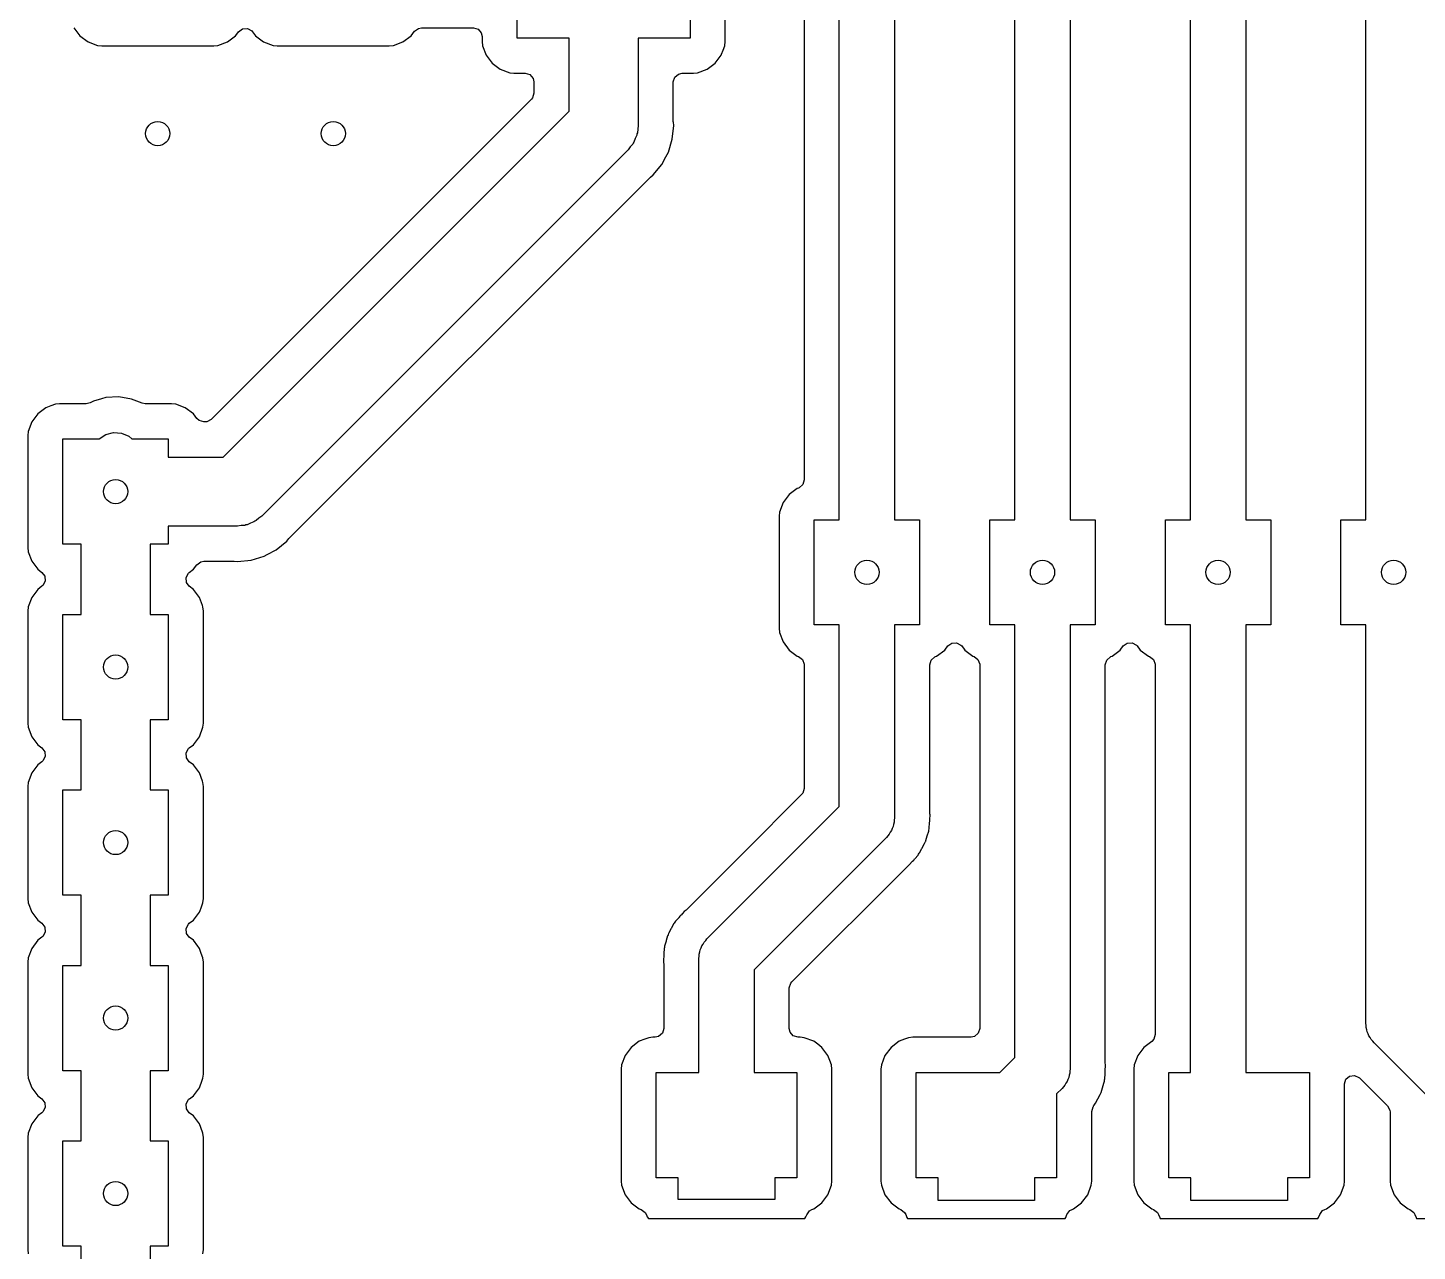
# Model space of a CAD drawing. Extents: x 0.01 to 3.59, y 0.01 to 5.59.
# Drawn here: x 0.946 to 1.737, y 3.005 to 3.702 of the extents above; entities that cross this region are included whole.
import ezdxf

# ---------------------------------------------------------------- set-up
doc = ezdxf.new("R2010")
doc.units = 0
doc.header["$MEASUREMENT"] = 0
doc.layers.add('BLACK', color=7, linetype='CONTINUOUS')

msp = doc.modelspace()

# ---------------------------------------------------------------- linework, layer by layer
at = {"layer": 'BLACK', "linetype": 'CONTINUOUS'}
for p, q in [((1.43975, 4.92384), (1.43975, 3.422)), ((1.40825, 3.422), (1.40825, 4.91462)), ((1.50825, 3.422), (1.50825, 4.87984)), ((1.53975, 4.87332), (1.53975, 3.422)), ((1.60825, 3.422), (1.60825, 4.57984)), ((1.63975, 4.57332), (1.63975, 3.422)), ((1.70825, 3.422), (1.70825, 4.074)), ((1.38823, 3.79371), (1.38823, 3.44466)), ((1.3232, 3.76896), (1.3232, 3.6964)), ((1.34322, 3.69449), (1.34322, 3.75861)), ((1.2248, 3.6964), (1.2248, 3.72231)), ((0.972249, 3.70231), (0.975698, 3.6977)), ((0.975698, 3.6977), (0.980307, 3.69425)), ((1.05969, 3.69425), (1.0643, 3.6977)), ((1.0643, 3.6977), (1.06557, 3.6994)), ((1.06557, 3.6994), (1.06603, 3.70001)), ((1.06603, 3.70001), (1.06827, 3.70168)), ((1.06827, 3.70168), (1.07105, 3.70188)), ((1.07105, 3.70188), (1.07351, 3.70054)), ((1.07351, 3.70054), (1.07397, 3.70001)), ((1.07397, 3.70001), (1.0757, 3.6977)), ((1.0757, 3.6977), (1.08031, 3.69425)), ((1.15969, 3.69425), (1.1643, 3.6977)), ((1.1643, 3.6977), (1.16625, 3.70031)), ((1.16625, 3.70031), (1.16849, 3.70198)), ((1.16849, 3.70198), (1.17023, 3.7023)), ((1.17023, 3.7023), (1.19982, 3.7023)), ((1.19982, 3.7023), (1.2025, 3.70151)), ((1.2025, 3.70151), (1.20433, 3.6994)), ((1.20433, 3.6994), (1.20478, 3.69733)), ((1.20478, 3.69733), (1.20478, 3.69448)), ((1.25431, 3.6964), (1.2248, 3.6964)), ((1.25431, 3.65703), (1.25431, 3.6964)), ((1.3232, 3.6964), (1.29369, 3.6964)), ((1.29369, 3.6964), (1.29369, 3.65703)), ((0.980307, 3.69425), (0.980307, 3.69425)), ((0.980307, 3.69425), (0.985701, 3.69224)), ((0.985701, 3.69224), (0.985701, 3.69224)), ((0.985701, 3.69224), (0.988085, 3.69198)), ((0.988085, 3.69198), (0.988085, 3.69198)), ((0.988085, 3.69198), (1.05192, 3.69198)), ((1.05192, 3.69198), (1.0543, 3.69224)), ((1.0543, 3.69224), (1.05969, 3.69425)), ((1.0543, 3.69224), (1.0543, 3.69224)), ((1.05969, 3.69425), (1.05969, 3.69425)), ((1.08031, 3.69425), (1.08031, 3.69425)), ((1.08031, 3.69425), (1.0857, 3.69224)), ((1.0857, 3.69224), (1.0857, 3.69224)), ((1.0857, 3.69224), (1.08808, 3.69198)), ((1.08808, 3.69198), (1.08809, 3.69198)), ((1.08809, 3.69198), (1.15192, 3.69198)), ((1.15192, 3.69198), (1.1543, 3.69224)), ((1.1543, 3.69224), (1.15969, 3.69425)), ((1.1543, 3.69224), (1.1543, 3.69224)), ((1.15969, 3.69425), (1.15969, 3.69425)), ((1.20478, 3.69448), (1.20504, 3.6921)), ((1.20504, 3.6921), (1.20504, 3.6921)), ((1.20504, 3.6921), (1.20705, 3.68671)), ((1.34114, 3.68721), (1.34202, 3.68957)), ((1.34202, 3.68957), (1.34296, 3.6921)), ((1.34296, 3.6921), (1.34322, 3.69448)), ((1.34296, 3.6921), (1.34296, 3.6921)), ((1.34322, 3.69448), (1.34322, 3.69449)), ((1.20705, 3.68671), (1.20705, 3.68671)), ((1.20705, 3.68671), (1.2105, 3.6821)), ((1.2105, 3.6821), (1.21511, 3.67865)), ((1.33289, 3.67865), (1.3375, 3.6821)), ((1.3375, 3.6821), (1.34095, 3.68671)), ((1.34095, 3.68671), (1.34114, 3.68721)), ((1.34095, 3.68671), (1.34095, 3.68671)), ((1.21511, 3.67865), (1.21511, 3.67865)), ((1.21511, 3.67865), (1.2205, 3.67664)), ((1.2205, 3.67664), (1.2205, 3.67664)), ((1.2205, 3.67664), (1.22288, 3.67638)), ((1.22288, 3.67638), (1.22289, 3.67638)), ((1.22289, 3.67638), (1.22933, 3.67638)), ((1.22933, 3.67638), (1.23202, 3.67559)), ((1.23202, 3.67559), (1.23385, 3.67348)), ((1.23385, 3.67348), (1.2343, 3.67142)), ((1.3137, 3.67142), (1.31449, 3.6741)), ((1.31449, 3.6741), (1.3166, 3.67593)), ((1.3166, 3.67593), (1.31867, 3.67638)), ((1.31867, 3.67638), (1.32512, 3.67638)), ((1.32512, 3.67638), (1.3275, 3.67664)), ((1.3275, 3.67664), (1.33289, 3.67865)), ((1.3275, 3.67664), (1.3275, 3.67664)), ((1.33289, 3.67865), (1.33289, 3.67865)), ((1.2343, 3.66513), (1.23351, 3.66245)), ((1.2343, 3.67142), (1.2343, 3.66513)), ((1.3137, 3.6487), (1.3137, 3.67142)), ((1.23284, 3.66162), (1.05038, 3.47916)), ((1.23351, 3.66245), (1.23284, 3.66162)), ((1.25431, 3.65478), (1.25431, 3.65703)), ((1.29369, 3.65703), (1.29369, 3.64663)), ((1.05722, 3.45769), (1.25431, 3.65478)), ((1.31372, 3.64846), (1.3137, 3.6487)), ((1.29289, 3.64108), (1.29201, 3.63917)), ((1.29299, 3.64178), (1.29289, 3.64108)), ((1.29324, 3.64245), (1.29299, 3.64178)), ((1.29339, 3.64455), (1.29324, 3.64245)), ((1.29369, 3.64663), (1.29339, 3.64455)), ((1.31313, 3.63885), (1.3139, 3.64663)), ((1.3139, 3.64663), (1.31372, 3.64846)), ((1.28918, 3.6344), (1.28792, 3.63271)), ((1.29056, 3.63599), (1.28918, 3.6344)), ((1.29085, 3.63663), (1.29056, 3.63599)), ((1.29128, 3.6372), (1.29085, 3.63663)), ((1.29201, 3.63917), (1.29128, 3.6372)), ((1.31086, 3.63136), (1.31313, 3.63885)), ((1.28792, 3.63271), (1.07929, 3.42408)), ((1.30717, 3.62446), (1.3095, 3.62882)), ((1.3095, 3.62882), (1.31086, 3.63136)), ((1.09491, 3.41139), (1.30061, 3.61709)), ((1.30061, 3.61709), (1.30079, 3.61725)), ((1.30079, 3.61725), (1.30221, 3.61842)), ((1.30221, 3.61842), (1.30717, 3.62446)), ((1.30221, 3.61842), (1.30221, 3.61842)), ((0.987997, 3.49086), (0.983416, 3.48958)), ((0.9905, 3.49155), (0.987997, 3.49086)), ((0.997841, 3.49195), (0.9905, 3.49155)), ((1.0051, 3.49076), (0.997841, 3.49195)), ((1.01109, 3.48837), (1.0051, 3.49076)), ((0.956307, 3.48575), (0.951698, 3.4823)), ((0.959063, 3.48678), (0.956307, 3.48575)), ((0.956307, 3.48575), (0.956307, 3.48575)), ((0.956307, 3.48575), (0.956307, 3.48575)), ((0.961701, 3.48776), (0.959063, 3.48678)), ((0.964085, 3.48802), (0.961701, 3.48776)), ((0.961701, 3.48776), (0.961701, 3.48776)), ((0.979232, 3.48802), (0.964085, 3.48802)), ((0.964085, 3.48802), (0.964085, 3.48802)), ((0.964085, 3.48802), (0.964085, 3.48802)), ((0.981556, 3.4886), (0.979232, 3.48802)), ((0.983416, 3.48958), (0.981556, 3.4886)), ((0.983416, 3.48958), (0.983416, 3.48958)), ((0.983416, 3.48958), (0.983416, 3.48958)), ((1.01292, 3.48802), (1.01109, 3.48837)), ((1.02791, 3.48802), (1.01292, 3.48802)), ((1.02792, 3.48802), (1.02791, 3.48802)), ((1.02791, 3.48802), (1.02791, 3.48802)), ((1.0303, 3.48776), (1.02792, 3.48802)), ((1.02792, 3.48802), (1.02792, 3.48802)), ((1.03569, 3.48575), (1.0303, 3.48776)), ((1.0303, 3.48776), (1.0303, 3.48776)), ((1.0303, 3.48776), (1.0303, 3.48776)), ((1.0403, 3.4823), (1.03569, 3.48575)), ((1.03569, 3.48575), (1.03569, 3.48575)), ((1.03569, 3.48575), (1.03569, 3.48575)), ((0.948248, 3.47769), (0.946237, 3.4723)), ((0.948249, 3.47769), (0.948248, 3.47769)), ((0.951698, 3.4823), (0.948249, 3.47769)), ((1.04225, 3.47969), (1.0403, 3.4823)), ((1.04354, 3.47849), (1.04225, 3.47969)), ((1.04623, 3.4777), (1.04354, 3.47849)), ((1.04687, 3.4777), (1.04623, 3.4777)), ((1.04792, 3.47782), (1.04687, 3.4777)), ((1.05038, 3.47916), (1.04792, 3.47782)), ((0.946237, 3.4723), (0.94598, 3.46992)), ((0.94598, 3.46992), (0.94598, 3.40608)), ((0.946237, 3.4723), (0.946237, 3.4723)), ((0.966, 3.408), (0.966, 3.468)), ((0.966, 3.468), (0.98656, 3.468)), ((0.98656, 3.468), (0.986667, 3.46814)), ((0.986667, 3.46814), (0.990465, 3.47062)), ((0.990465, 3.47062), (0.994862, 3.47173)), ((0.994862, 3.47173), (0.999383, 3.47136)), ((0.999383, 3.47136), (1.00354, 3.46954)), ((1.00354, 3.46954), (1.0052, 3.468)), ((1.0052, 3.468), (1.026, 3.468)), ((1.026, 3.468), (1.026, 3.45769)), ((1.026, 3.45769), (1.05722, 3.45769)), ((1.38823, 3.44466), (1.38744, 3.44198)), ((1.3797, 3.4363), (1.37625, 3.43169)), ((1.38431, 3.43975), (1.3797, 3.4363)), ((1.38501, 3.44001), (1.38431, 3.43975)), ((1.38431, 3.43975), (1.38431, 3.43975)), ((1.38431, 3.43975), (1.38431, 3.43975)), ((1.38533, 3.44015), (1.38501, 3.44001)), ((1.38744, 3.44198), (1.38533, 3.44015)), ((1.37625, 3.43169), (1.37424, 3.4263)), ((1.37625, 3.43169), (1.37625, 3.43169)), ((1.07092, 3.41911), (1.07022, 3.41901)), ((1.07283, 3.41999), (1.07092, 3.41911)), ((1.0748, 3.42072), (1.07283, 3.41999)), ((1.07537, 3.42115), (1.0748, 3.42072)), ((1.07601, 3.42144), (1.07537, 3.42115)), ((1.0776, 3.42282), (1.07601, 3.42144)), ((1.07929, 3.42408), (1.0776, 3.42282)), ((1.37424, 3.4263), (1.37398, 3.42392)), ((1.37398, 3.42392), (1.37398, 3.36008)), ((1.37424, 3.4263), (1.37424, 3.4263)), ((1.394, 3.362), (1.394, 3.422)), ((1.394, 3.422), (1.40825, 3.422)), ((1.43975, 3.422), (1.454, 3.422)), ((1.454, 3.422), (1.454, 3.362)), ((1.494, 3.362), (1.494, 3.422)), ((1.494, 3.422), (1.50825, 3.422)), ((1.53975, 3.422), (1.554, 3.422)), ((1.554, 3.422), (1.554, 3.362)), ((1.594, 3.362), (1.594, 3.422)), ((1.594, 3.422), (1.60825, 3.422)), ((1.63975, 3.422), (1.654, 3.422)), ((1.654, 3.422), (1.654, 3.362)), ((1.694, 3.362), (1.694, 3.422)), ((1.694, 3.422), (1.70825, 3.422)), ((1.06537, 3.41831), (1.026, 3.41831)), ((1.026, 3.41831), (1.026, 3.408)), ((1.06745, 3.41861), (1.06537, 3.41831)), ((1.06955, 3.41876), (1.06745, 3.41861)), ((1.07022, 3.41901), (1.06955, 3.41876)), ((1.09358, 3.40979), (1.09475, 3.41121)), ((1.09475, 3.41121), (1.09491, 3.41139)), ((0.94598, 3.40608), (0.946237, 3.4037)), ((0.946237, 3.4037), (0.946237, 3.4037)), ((0.946237, 3.4037), (0.948248, 3.39831)), ((0.976315, 3.408), (0.966, 3.408)), ((0.976315, 3.368), (0.976315, 3.408)), ((1.026, 3.408), (1.01569, 3.408)), ((1.01569, 3.408), (1.01569, 3.368)), ((1.0824, 3.40208), (1.08754, 3.40483)), ((1.08754, 3.40483), (1.09358, 3.40979)), ((0.948248, 3.39831), (0.948249, 3.39831)), ((0.948249, 3.39831), (0.951698, 3.3937)), ((1.0403, 3.3937), (1.04225, 3.39631)), ((1.04225, 3.39631), (1.04449, 3.39798)), ((1.04449, 3.39798), (1.04623, 3.3983)), ((1.04623, 3.3983), (1.0633, 3.3983)), ((1.0633, 3.3983), (1.06354, 3.39828)), ((1.06354, 3.39828), (1.06537, 3.3981)), ((1.06537, 3.3981), (1.07315, 3.39887)), ((1.06537, 3.3981), (1.06537, 3.3981)), ((1.06537, 3.3981), (1.06537, 3.3981)), ((1.07315, 3.39887), (1.08064, 3.40114)), ((1.07315, 3.39887), (1.07315, 3.39887)), ((1.08064, 3.40114), (1.0824, 3.40208)), ((1.08064, 3.40114), (1.08064, 3.40114)), ((0.951698, 3.3937), (0.954006, 3.39197)), ((0.954006, 3.39197), (0.955681, 3.38973)), ((0.955681, 3.38973), (0.95588, 3.38695)), ((1.03612, 3.38905), (1.03746, 3.39151)), ((1.03632, 3.38627), (1.03612, 3.38905)), ((1.03746, 3.39151), (1.03799, 3.39197)), ((1.03799, 3.39197), (1.0403, 3.3937)), ((1.0403, 3.3937), (1.0403, 3.3937)), ((0.951698, 3.3823), (0.948249, 3.37769)), ((0.954006, 3.38403), (0.951698, 3.3823)), ((0.951698, 3.3823), (0.951698, 3.3823)), ((0.95454, 3.38449), (0.954006, 3.38403)), ((0.95588, 3.38695), (0.95454, 3.38449)), ((1.03799, 3.38403), (1.03632, 3.38627)), ((1.0403, 3.3823), (1.03799, 3.38403)), ((1.04375, 3.37769), (1.0403, 3.3823)), ((0.946237, 3.3723), (0.94598, 3.36992)), ((0.948248, 3.37769), (0.946237, 3.3723)), ((0.946237, 3.3723), (0.946237, 3.3723)), ((0.948249, 3.37769), (0.948248, 3.37769)), ((1.04549, 3.37304), (1.04375, 3.37769)), ((1.04576, 3.3723), (1.04549, 3.37304)), ((1.04602, 3.36992), (1.04576, 3.3723)), ((1.04576, 3.3723), (1.04576, 3.3723)), ((0.94598, 3.36992), (0.94598, 3.30608)), ((0.966, 3.308), (0.966, 3.368)), ((0.966, 3.368), (0.976315, 3.368)), ((1.01569, 3.368), (1.026, 3.368)), ((1.026, 3.368), (1.026, 3.308)), ((1.04602, 3.36991), (1.04602, 3.36992)), ((1.04602, 3.30609), (1.04602, 3.36991)), ((1.37398, 3.36008), (1.37424, 3.3577)), ((1.37424, 3.3577), (1.37424, 3.3577)), ((1.37424, 3.3577), (1.37625, 3.35231)), ((1.40825, 3.362), (1.394, 3.362)), ((1.40825, 3.25852), (1.40825, 3.362)), ((1.454, 3.362), (1.43975, 3.362)), ((1.43975, 3.362), (1.43975, 3.252)), ((1.50825, 3.362), (1.494, 3.362)), ((1.50825, 3.11552), (1.50825, 3.362)), ((1.554, 3.362), (1.53975, 3.362)), ((1.53975, 3.362), (1.53975, 3.109)), ((1.60825, 3.362), (1.594, 3.362)), ((1.60825, 3.107), (1.60825, 3.362)), ((1.654, 3.362), (1.63975, 3.362)), ((1.63975, 3.362), (1.63975, 3.107)), ((1.70825, 3.362), (1.694, 3.362)), ((1.70825, 3.135), (1.70825, 3.362)), ((1.37625, 3.35231), (1.37625, 3.35231)), ((1.37625, 3.35231), (1.3797, 3.3477)), ((1.4683, 3.3477), (1.47003, 3.35001)), ((1.47003, 3.35001), (1.47227, 3.35168)), ((1.47227, 3.35168), (1.47505, 3.35188)), ((1.47505, 3.35188), (1.47751, 3.35054)), ((1.47751, 3.35054), (1.47797, 3.35001)), ((1.47797, 3.35001), (1.4797, 3.3477)), ((1.5683, 3.3477), (1.57003, 3.35001)), ((1.57003, 3.35001), (1.57227, 3.35168)), ((1.57227, 3.35168), (1.57505, 3.35188)), ((1.57505, 3.35188), (1.57751, 3.35054)), ((1.57751, 3.35054), (1.57797, 3.35001)), ((1.57797, 3.35001), (1.5797, 3.3477)), ((1.3797, 3.3477), (1.38431, 3.34425)), ((1.38431, 3.34425), (1.38501, 3.34399)), ((1.38501, 3.34399), (1.38724, 3.34231)), ((1.38724, 3.34231), (1.38822, 3.33969)), ((1.45977, 3.33934), (1.46056, 3.34202)), ((1.46056, 3.34202), (1.46267, 3.34385)), ((1.46267, 3.34385), (1.46299, 3.34399)), ((1.46299, 3.34399), (1.46369, 3.34425)), ((1.46369, 3.34425), (1.4683, 3.3477)), ((1.4797, 3.3477), (1.48431, 3.34425)), ((1.48431, 3.34425), (1.48501, 3.34399)), ((1.48501, 3.34399), (1.48724, 3.34231)), ((1.48724, 3.34231), (1.48822, 3.33969)), ((1.55977, 3.33934), (1.56056, 3.34202)), ((1.56056, 3.34202), (1.56267, 3.34385)), ((1.56267, 3.34385), (1.56299, 3.34399)), ((1.56299, 3.34399), (1.56369, 3.34425)), ((1.56369, 3.34425), (1.5683, 3.3477)), ((1.5797, 3.3477), (1.58431, 3.34425)), ((1.58431, 3.34425), (1.58501, 3.34399)), ((1.58501, 3.34399), (1.58724, 3.34231)), ((1.58724, 3.34231), (1.58822, 3.33969)), ((1.38822, 3.33969), (1.38823, 3.33934)), ((1.38823, 3.33934), (1.38823, 3.26887)), ((1.45977, 3.25521), (1.45977, 3.33934)), ((1.48822, 3.33969), (1.48823, 3.33934)), ((1.48823, 3.33934), (1.48823, 3.13198)), ((1.55977, 3.11221), (1.55977, 3.33934)), ((1.58822, 3.33969), (1.58823, 3.33934)), ((1.58823, 3.33934), (1.58823, 3.12868)), ((0.94598, 3.30608), (0.946237, 3.3037)), ((0.946237, 3.3037), (0.946237, 3.3037)), ((0.946237, 3.3037), (0.948248, 3.29831)), ((0.976315, 3.308), (0.966, 3.308)), ((0.976315, 3.268), (0.976315, 3.308)), ((1.026, 3.308), (1.01569, 3.308)), ((1.01569, 3.308), (1.01569, 3.268)), ((1.04375, 3.29831), (1.04576, 3.3037)), ((1.04576, 3.3037), (1.04602, 3.30608)), ((1.04576, 3.3037), (1.04576, 3.3037)), ((1.04602, 3.30608), (1.04602, 3.30609)), ((0.948248, 3.29831), (0.948249, 3.29831)), ((0.948249, 3.29831), (0.951698, 3.2937)), ((0.951698, 3.2937), (0.954006, 3.29197)), ((1.03799, 3.29197), (1.0403, 3.2937)), ((1.0403, 3.2937), (1.04375, 3.29831)), ((1.0403, 3.2937), (1.0403, 3.2937)), ((1.0403, 3.2937), (1.0403, 3.2937)), ((1.04375, 3.29831), (1.04375, 3.29831)), ((0.954006, 3.29197), (0.955681, 3.28973)), ((0.95588, 3.28695), (0.95454, 3.28449)), ((0.955681, 3.28973), (0.95588, 3.28695)), ((1.03612, 3.28905), (1.03746, 3.29151)), ((1.03632, 3.28627), (1.03612, 3.28905)), ((1.03799, 3.28403), (1.03632, 3.28627)), ((1.03746, 3.29151), (1.03799, 3.29197)), ((0.948248, 3.27769), (0.946237, 3.2723)), ((0.948249, 3.27769), (0.948248, 3.27769)), ((0.951698, 3.2823), (0.948249, 3.27769)), ((0.954006, 3.28403), (0.951698, 3.2823)), ((0.951698, 3.2823), (0.951698, 3.2823)), ((0.95454, 3.28449), (0.954006, 3.28403)), ((1.0403, 3.2823), (1.03799, 3.28403)), ((1.04375, 3.27769), (1.0403, 3.2823)), ((1.04549, 3.27304), (1.04375, 3.27769)), ((0.946237, 3.2723), (0.94598, 3.26992)), ((0.94598, 3.26992), (0.94598, 3.20608)), ((0.946237, 3.2723), (0.946237, 3.2723)), ((1.04576, 3.2723), (1.04549, 3.27304)), ((1.04602, 3.26992), (1.04576, 3.2723)), ((1.04576, 3.2723), (1.04576, 3.2723)), ((1.04602, 3.26991), (1.04602, 3.26992)), ((1.04602, 3.20609), (1.04602, 3.26991)), ((1.38823, 3.26887), (1.38744, 3.26619)), ((0.966, 3.208), (0.966, 3.268)), ((0.966, 3.268), (0.976315, 3.268)), ((1.01569, 3.268), (1.026, 3.268)), ((1.026, 3.268), (1.026, 3.208)), ((1.38678, 3.26536), (1.35384, 3.23242)), ((1.38744, 3.26619), (1.38678, 3.26536)), ((1.33286, 3.18314), (1.40825, 3.25852)), ((1.45983, 3.25443), (1.45977, 3.25521)), ((1.45977, 3.25113), (1.45992, 3.25388)), ((1.45992, 3.25388), (1.45983, 3.25443)), ((1.43841, 3.24603), (1.43803, 3.24485)), ((1.43898, 3.24713), (1.43841, 3.24603)), ((1.43917, 3.24836), (1.43898, 3.24713)), ((1.43955, 3.24954), (1.43917, 3.24836)), ((1.43975, 3.252), (1.43955, 3.25078)), ((1.43955, 3.25078), (1.43955, 3.24954)), ((1.45918, 3.24452), (1.45924, 3.24507)), ((1.45924, 3.24507), (1.45938, 3.24584)), ((1.45938, 3.24584), (1.45952, 3.24637)), ((1.45952, 3.24637), (1.45967, 3.24913)), ((1.45967, 3.24913), (1.45968, 3.24926)), ((1.45968, 3.24926), (1.45977, 3.25013)), ((1.45977, 3.251), (1.45977, 3.25113)), ((1.45977, 3.25013), (1.45977, 3.251)), ((1.43514, 3.24086), (1.35975, 3.16548)), ((1.43586, 3.24187), (1.43514, 3.24086)), ((1.43674, 3.24274), (1.43586, 3.24187)), ((1.4373, 3.24385), (1.43674, 3.24274)), ((1.43803, 3.24485), (1.4373, 3.24385)), ((1.45548, 3.23498), (1.45686, 3.23737)), ((1.45686, 3.23737), (1.45703, 3.2379)), ((1.45703, 3.2379), (1.45732, 3.23862)), ((1.45732, 3.23862), (1.45746, 3.23888)), ((1.45746, 3.23888), (1.45758, 3.23911)), ((1.45758, 3.23911), (1.45829, 3.24178)), ((1.45829, 3.24178), (1.45833, 3.2419)), ((1.45833, 3.2419), (1.45918, 3.24452)), ((1.35384, 3.23242), (1.32097, 3.19956)), ((1.45125, 3.22881), (1.4531, 3.23086)), ((1.4531, 3.23086), (1.45337, 3.23134)), ((1.45337, 3.23134), (1.45381, 3.23198)), ((1.45381, 3.23198), (1.45416, 3.23241)), ((1.45416, 3.23241), (1.45516, 3.23436)), ((1.45516, 3.23436), (1.45541, 3.23487)), ((1.45541, 3.23487), (1.45548, 3.23498)), ((1.38122, 3.15864), (1.44702, 3.22444)), ((1.44702, 3.22444), (1.44762, 3.22495)), ((1.44762, 3.22495), (1.44807, 3.22527)), ((1.44807, 3.22527), (1.44991, 3.22732)), ((1.44991, 3.22732), (1.45, 3.22742)), ((1.45, 3.22742), (1.45062, 3.22803)), ((1.45062, 3.22803), (1.45117, 3.22871)), ((1.45062, 3.22803), (1.45062, 3.22803)), ((1.45117, 3.22871), (1.45125, 3.22881)), ((0.94598, 3.20608), (0.946237, 3.2037)), ((0.976315, 3.208), (0.966, 3.208)), ((0.976315, 3.168), (0.976315, 3.208)), ((1.026, 3.208), (1.01569, 3.208)), ((1.01569, 3.208), (1.01569, 3.168)), ((1.04576, 3.2037), (1.04602, 3.20608)), ((1.04602, 3.20608), (1.04602, 3.20609)), ((0.946237, 3.2037), (0.946237, 3.2037)), ((0.946237, 3.2037), (0.948248, 3.19831)), ((0.948248, 3.19831), (0.948249, 3.19831)), ((0.948249, 3.19831), (0.951698, 3.1937)), ((1.04032, 3.19372), (1.04375, 3.19831)), ((1.04375, 3.19831), (1.04391, 3.19873)), ((1.04375, 3.19831), (1.04375, 3.19831)), ((1.04391, 3.19873), (1.04491, 3.20141)), ((1.04491, 3.20141), (1.04576, 3.2037)), ((1.04576, 3.2037), (1.04576, 3.2037)), ((1.31892, 3.1976), (1.31809, 3.19668)), ((1.31993, 3.19873), (1.31892, 3.1976)), ((1.32038, 3.19905), (1.31993, 3.19873)), ((1.32097, 3.19956), (1.32038, 3.19905)), ((0.951698, 3.1937), (0.954006, 3.19197)), ((0.954006, 3.19197), (0.955681, 3.18973)), ((0.955681, 3.18973), (0.95588, 3.18695)), ((1.03612, 3.18905), (1.03746, 3.19151)), ((1.03746, 3.19151), (1.03799, 3.19197)), ((1.03799, 3.19197), (1.0403, 3.1937)), ((1.0403, 3.1937), (1.04032, 3.19372)), ((1.0403, 3.1937), (1.0403, 3.1937)), ((1.31384, 3.19159), (1.31259, 3.18913)), ((1.31419, 3.19202), (1.31384, 3.19159)), ((1.31463, 3.19266), (1.31419, 3.19202)), ((1.3149, 3.19314), (1.31463, 3.19266)), ((1.31675, 3.19519), (1.3149, 3.19314)), ((1.31683, 3.19529), (1.31675, 3.19519)), ((1.31697, 3.19545), (1.31683, 3.19529)), ((1.31738, 3.19597), (1.31697, 3.19545)), ((1.318, 3.19658), (1.31738, 3.19597)), ((1.31809, 3.19668), (1.318, 3.19658)), ((0.951698, 3.1823), (0.948249, 3.17769)), ((0.954006, 3.18403), (0.951698, 3.1823)), ((0.951698, 3.1823), (0.951698, 3.1823)), ((0.95454, 3.18449), (0.954006, 3.18403)), ((0.95588, 3.18695), (0.95454, 3.18449)), ((1.03632, 3.18627), (1.03612, 3.18905)), ((1.03799, 3.18403), (1.03632, 3.18627)), ((1.0403, 3.1823), (1.03799, 3.18403)), ((1.04283, 3.17893), (1.0403, 3.1823)), ((1.3096, 3.18187), (1.30882, 3.17948)), ((1.30967, 3.1821), (1.3096, 3.18187)), ((1.30971, 3.18222), (1.30967, 3.1821)), ((1.31042, 3.18489), (1.30971, 3.18222)), ((1.31068, 3.18538), (1.31042, 3.18489)), ((1.31097, 3.1861), (1.31068, 3.18538)), ((1.31114, 3.18663), (1.31097, 3.1861)), ((1.31252, 3.18902), (1.31114, 3.18663)), ((1.31259, 3.18913), (1.31252, 3.18902)), ((1.33126, 3.18126), (1.33214, 3.18213)), ((1.33214, 3.18213), (1.33286, 3.18314)), ((0.948248, 3.17769), (0.946237, 3.1723)), ((0.948249, 3.17769), (0.948248, 3.17769)), ((1.0434, 3.17816), (1.04283, 3.17893)), ((1.04375, 3.17769), (1.0434, 3.17816)), ((1.04483, 3.17481), (1.04375, 3.17769)), ((1.04576, 3.1723), (1.04483, 3.17481)), ((1.30832, 3.17474), (1.30823, 3.17387)), ((1.30823, 3.17387), (1.30823, 3.17387)), ((1.30823, 3.17387), (1.30823, 3.173)), ((1.30833, 3.17487), (1.30832, 3.17474)), ((1.30848, 3.17763), (1.30833, 3.17487)), ((1.30862, 3.17816), (1.30848, 3.17763)), ((1.30876, 3.17893), (1.30862, 3.17816)), ((1.30882, 3.17948), (1.30876, 3.17893)), ((1.30882, 3.17948), (1.30882, 3.17948)), ((1.32845, 3.17446), (1.32883, 3.17564)), ((1.32845, 3.17322), (1.32845, 3.17446)), ((1.32883, 3.17564), (1.32902, 3.17687)), ((1.32902, 3.17687), (1.32959, 3.17797)), ((1.32959, 3.17797), (1.32997, 3.17915)), ((1.32997, 3.17915), (1.3307, 3.18015)), ((1.3307, 3.18015), (1.33126, 3.18126)), ((0.946237, 3.1723), (0.94598, 3.16992)), ((0.94598, 3.16992), (0.94598, 3.10608)), ((0.946237, 3.1723), (0.946237, 3.1723)), ((0.966, 3.108), (0.966, 3.168)), ((0.966, 3.168), (0.976315, 3.168)), ((1.01569, 3.168), (1.026, 3.168)), ((1.026, 3.168), (1.026, 3.108)), ((1.04602, 3.16992), (1.04576, 3.1723)), ((1.04576, 3.1723), (1.04576, 3.1723)), ((1.04602, 3.16991), (1.04602, 3.16992)), ((1.04602, 3.10609), (1.04602, 3.16991)), ((1.30817, 3.17179), (1.30808, 3.17012)), ((1.30808, 3.17012), (1.30817, 3.16957)), ((1.30823, 3.17287), (1.30817, 3.17179)), ((1.30817, 3.16957), (1.30823, 3.16879)), ((1.30823, 3.173), (1.30823, 3.17287)), ((1.30823, 3.16879), (1.30823, 3.13198)), ((1.32825, 3.172), (1.32845, 3.17322)), ((1.32825, 3.107), (1.32825, 3.172)), ((1.35975, 3.16548), (1.35975, 3.107)), ((1.38056, 3.15781), (1.38122, 3.15864)), ((1.37977, 3.15513), (1.38056, 3.15781)), ((1.37977, 3.13198), (1.37977, 3.15513)), ((1.70845, 3.13378), (1.70825, 3.135)), ((1.2997, 3.12676), (1.29744, 3.12592)), ((1.30208, 3.12702), (1.2997, 3.12676)), ((1.2997, 3.12676), (1.2997, 3.12676)), ((1.30209, 3.12702), (1.30208, 3.12702)), ((1.30208, 3.12702), (1.30208, 3.12702)), ((1.30327, 3.12702), (1.30209, 3.12702)), ((1.30533, 3.12747), (1.30327, 3.12702)), ((1.30744, 3.1293), (1.30533, 3.12747)), ((1.30823, 3.13198), (1.30744, 3.1293)), ((1.38022, 3.12992), (1.37977, 3.13198)), ((1.38205, 3.12781), (1.38022, 3.12992)), ((1.38473, 3.12702), (1.38205, 3.12781)), ((1.38591, 3.12702), (1.38473, 3.12702)), ((1.38592, 3.12702), (1.38591, 3.12702)), ((1.38591, 3.12702), (1.38591, 3.12702)), ((1.3883, 3.12676), (1.38592, 3.12702)), ((1.38592, 3.12702), (1.38592, 3.12702)), ((1.39369, 3.12475), (1.3883, 3.12676)), ((1.3883, 3.12676), (1.3883, 3.12676)), ((1.3883, 3.12676), (1.3883, 3.12676)), ((1.4477, 3.12676), (1.44544, 3.12592)), ((1.45008, 3.12702), (1.4477, 3.12676)), ((1.4477, 3.12676), (1.4477, 3.12676)), ((1.45009, 3.12702), (1.45008, 3.12702)), ((1.45008, 3.12702), (1.45008, 3.12702)), ((1.48327, 3.12702), (1.45009, 3.12702)), ((1.48533, 3.12747), (1.48327, 3.12702)), ((1.48744, 3.1293), (1.48533, 3.12747)), ((1.48823, 3.13198), (1.48744, 3.1293)), ((1.58823, 3.12868), (1.58744, 3.12599)), ((1.70845, 3.13254), (1.70845, 3.13378)), ((1.70883, 3.13136), (1.70845, 3.13254)), ((1.70902, 3.13013), (1.70883, 3.13136)), ((1.70959, 3.12903), (1.70902, 3.13013)), ((1.70997, 3.12785), (1.70959, 3.12903)), ((1.7107, 3.12685), (1.70997, 3.12785)), ((1.71126, 3.12574), (1.7107, 3.12685)), ((1.2897, 3.1213), (1.28625, 3.11669)), ((1.29431, 3.12475), (1.2897, 3.1213)), ((1.29744, 3.12592), (1.29431, 3.12475)), ((1.29431, 3.12475), (1.29431, 3.12475)), ((1.29431, 3.12475), (1.29431, 3.12475)), ((1.39601, 3.12302), (1.39369, 3.12475)), ((1.39369, 3.12475), (1.39369, 3.12475)), ((1.39369, 3.12475), (1.39369, 3.12475)), ((1.3983, 3.1213), (1.39601, 3.12302)), ((1.40175, 3.11669), (1.3983, 3.1213)), ((1.4377, 3.1213), (1.43425, 3.11669)), ((1.44231, 3.12475), (1.4377, 3.1213)), ((1.44544, 3.12592), (1.44231, 3.12475)), ((1.44231, 3.12475), (1.44231, 3.12475)), ((1.44231, 3.12475), (1.44231, 3.12475)), ((1.5817, 3.1213), (1.57825, 3.11669)), ((1.58624, 3.1247), (1.5817, 3.1213)), ((1.58744, 3.12599), (1.58624, 3.1247)), ((1.71214, 3.12487), (1.71126, 3.12574)), ((1.71286, 3.12386), (1.71214, 3.12487)), ((1.742, 3.09473), (1.71286, 3.12386)), ((1.28424, 3.1113), (1.28398, 3.10892)), ((1.28625, 3.11669), (1.28424, 3.1113)), ((1.28424, 3.1113), (1.28424, 3.1113)), ((1.28625, 3.11669), (1.28625, 3.11669)), ((1.40281, 3.11386), (1.40175, 3.11669)), ((1.40376, 3.1113), (1.40281, 3.11386)), ((1.40402, 3.10892), (1.40376, 3.1113)), ((1.40376, 3.1113), (1.40376, 3.1113)), ((1.43224, 3.1113), (1.43198, 3.10892)), ((1.43425, 3.11669), (1.43224, 3.1113)), ((1.43224, 3.1113), (1.43224, 3.1113)), ((1.43425, 3.11669), (1.43425, 3.11669)), ((1.49973, 3.107), (1.50825, 3.11552)), ((1.55983, 3.11143), (1.55977, 3.11221)), ((1.55977, 3.10813), (1.55992, 3.11088)), ((1.55992, 3.11088), (1.55983, 3.11143)), ((1.57624, 3.1113), (1.57598, 3.10892)), ((1.57825, 3.11669), (1.57624, 3.1113)), ((1.57624, 3.1113), (1.57624, 3.1113)), ((1.57825, 3.11669), (1.57825, 3.11669)), ((0.94598, 3.10608), (0.946237, 3.1037)), ((0.946237, 3.1037), (0.946237, 3.1037)), ((0.946237, 3.1037), (0.948248, 3.09831)), ((0.976315, 3.108), (0.966, 3.108)), ((0.976315, 3.068), (0.976315, 3.108)), ((1.026, 3.108), (1.01569, 3.108)), ((1.01569, 3.108), (1.01569, 3.068)), ((1.04516, 3.1021), (1.04576, 3.1037)), ((1.04576, 3.1037), (1.04602, 3.10608)), ((1.04576, 3.1037), (1.04576, 3.1037)), ((1.04602, 3.10608), (1.04602, 3.10609)), ((1.28398, 3.10892), (1.28398, 3.04508)), ((1.304, 3.047), (1.304, 3.107)), ((1.304, 3.107), (1.32825, 3.107)), ((1.35975, 3.107), (1.384, 3.107)), ((1.384, 3.107), (1.384, 3.047)), ((1.40402, 3.10891), (1.40402, 3.10892)), ((1.40402, 3.04509), (1.40402, 3.10891)), ((1.43198, 3.10892), (1.43198, 3.04508)), ((1.452, 3.047), (1.452, 3.107)), ((1.452, 3.107), (1.49973, 3.107)), ((1.53841, 3.10303), (1.53803, 3.10185)), ((1.53898, 3.10413), (1.53841, 3.10303)), ((1.53917, 3.10536), (1.53898, 3.10413)), ((1.53955, 3.10654), (1.53917, 3.10536)), ((1.53975, 3.109), (1.53955, 3.10778)), ((1.53955, 3.10778), (1.53955, 3.10654)), ((1.55924, 3.10207), (1.55938, 3.10284)), ((1.55938, 3.10284), (1.55952, 3.10337)), ((1.55952, 3.10337), (1.55967, 3.10613)), ((1.55967, 3.10613), (1.55968, 3.10626)), ((1.55968, 3.10626), (1.55977, 3.10713)), ((1.55977, 3.108), (1.55977, 3.10813)), ((1.55977, 3.10713), (1.55977, 3.108)), ((1.57598, 3.10892), (1.57598, 3.04508)), ((1.596, 3.047), (1.596, 3.107)), ((1.596, 3.107), (1.60825, 3.107)), ((1.63975, 3.107), (1.676, 3.107)), ((1.676, 3.107), (1.676, 3.047)), ((1.69602, 3.10042), (1.69681, 3.1031)), ((1.69681, 3.1031), (1.69892, 3.10493)), ((1.69892, 3.10493), (1.70169, 3.10533)), ((1.70169, 3.10533), (1.70423, 3.10417)), ((1.70423, 3.10417), (1.70449, 3.10393)), ((1.70449, 3.10393), (1.72053, 3.08789)), ((0.948248, 3.09831), (0.948249, 3.09831)), ((0.948249, 3.09831), (0.951698, 3.0937)), ((1.0403, 3.0937), (1.04375, 3.09831)), ((1.04375, 3.09831), (1.04393, 3.09878)), ((1.04375, 3.09831), (1.04375, 3.09831)), ((1.04393, 3.09878), (1.04516, 3.1021)), ((1.53514, 3.09786), (1.532, 3.09473)), ((1.532, 3.09473), (1.532, 3.047)), ((1.53586, 3.09887), (1.53514, 3.09786)), ((1.53674, 3.09974), (1.53586, 3.09887)), ((1.5373, 3.10085), (1.53674, 3.09974)), ((1.53803, 3.10185), (1.5373, 3.10085)), ((1.55686, 3.09437), (1.55703, 3.0949)), ((1.55703, 3.0949), (1.55732, 3.09562)), ((1.55732, 3.09562), (1.55758, 3.09611)), ((1.55758, 3.09611), (1.55765, 3.0964)), ((1.55765, 3.0964), (1.55829, 3.09878)), ((1.55829, 3.09878), (1.55833, 3.0989)), ((1.55833, 3.0989), (1.55836, 3.099)), ((1.55836, 3.099), (1.55918, 3.10152)), ((1.55918, 3.10152), (1.55924, 3.10207)), ((1.69602, 3.04509), (1.69602, 3.10042)), ((0.951698, 3.0937), (0.954006, 3.09197)), ((0.954006, 3.09197), (0.955681, 3.08973)), ((0.95588, 3.08695), (0.95454, 3.08449)), ((0.955681, 3.08973), (0.95588, 3.08695)), ((1.03612, 3.08905), (1.03746, 3.09151)), ((1.03632, 3.08627), (1.03612, 3.08905)), ((1.03746, 3.09151), (1.03799, 3.09197)), ((1.03799, 3.09197), (1.03801, 3.09198)), ((1.03801, 3.09198), (1.0403, 3.0937)), ((1.0403, 3.0937), (1.0403, 3.0937)), ((1.55202, 3.08477), (1.55281, 3.08745)), ((1.55281, 3.08745), (1.55297, 3.08768)), ((1.55297, 3.08768), (1.5531, 3.08786)), ((1.5531, 3.08786), (1.55311, 3.08789)), ((1.55311, 3.08789), (1.55337, 3.08834)), ((1.55337, 3.08834), (1.55381, 3.08898)), ((1.55381, 3.08898), (1.55416, 3.08941)), ((1.55416, 3.08941), (1.55542, 3.09187)), ((1.55542, 3.09187), (1.55548, 3.09198)), ((1.55548, 3.09198), (1.55686, 3.09437)), ((1.72053, 3.08789), (1.72187, 3.08544)), ((0.951698, 3.0823), (0.948249, 3.07769)), ((0.951879, 3.08244), (0.951698, 3.0823)), ((0.954006, 3.08403), (0.951879, 3.08244)), ((0.95454, 3.08449), (0.954006, 3.08403)), ((1.03799, 3.08403), (1.03632, 3.08627)), ((1.0403, 3.0823), (1.03799, 3.08403)), ((1.04375, 3.07769), (1.0403, 3.0823)), ((1.55202, 3.04509), (1.55202, 3.08477)), ((1.72187, 3.08544), (1.72198, 3.08438)), ((1.72198, 3.08438), (1.72198, 3.04508)), ((0.946237, 3.0723), (0.94598, 3.06992)), ((0.948248, 3.07769), (0.946237, 3.0723)), ((0.946237, 3.0723), (0.946237, 3.0723)), ((0.948249, 3.07769), (0.948248, 3.07769)), ((1.04549, 3.07304), (1.04375, 3.07769)), ((1.04576, 3.0723), (1.04549, 3.07304)), ((1.04602, 3.06992), (1.04576, 3.0723)), ((1.04576, 3.0723), (1.04576, 3.0723)), ((0.94598, 3.06992), (0.94598, 3.00608)), ((0.966, 3.008), (0.966, 3.068)), ((0.966, 3.068), (0.976315, 3.068)), ((1.01569, 3.068), (1.026, 3.068)), ((1.026, 3.068), (1.026, 3.008)), ((1.04602, 3.06991), (1.04602, 3.06992)), ((1.04602, 3.00609), (1.04602, 3.06991)), ((1.28398, 3.04508), (1.28424, 3.0427)), ((1.28424, 3.0427), (1.28424, 3.0427)), ((1.28424, 3.0427), (1.28625, 3.03731)), ((1.3165, 3.047), (1.304, 3.047)), ((1.3165, 3.0345), (1.3165, 3.047)), ((1.384, 3.047), (1.3715, 3.047)), ((1.3715, 3.047), (1.3715, 3.0345)), ((1.40175, 3.03731), (1.40376, 3.0427)), ((1.40376, 3.0427), (1.40402, 3.04508)), ((1.40376, 3.0427), (1.40376, 3.0427)), ((1.40402, 3.04508), (1.40402, 3.04509)), ((1.43198, 3.04508), (1.43224, 3.0427)), ((1.43224, 3.0427), (1.43224, 3.0427)), ((1.43224, 3.0427), (1.43425, 3.03731)), ((1.4645, 3.047), (1.452, 3.047)), ((1.4645, 3.034), (1.4645, 3.047)), ((1.532, 3.047), (1.5195, 3.047)), ((1.5195, 3.047), (1.5195, 3.034)), ((1.54975, 3.03731), (1.55176, 3.0427)), ((1.55176, 3.0427), (1.55202, 3.04508)), ((1.55176, 3.0427), (1.55176, 3.0427)), ((1.55202, 3.04508), (1.55202, 3.04509)), ((1.57598, 3.04508), (1.57624, 3.0427)), ((1.57624, 3.0427), (1.57624, 3.0427)), ((1.57624, 3.0427), (1.57825, 3.03731)), ((1.6085, 3.047), (1.596, 3.047)), ((1.6085, 3.034), (1.6085, 3.047)), ((1.676, 3.047), (1.6635, 3.047)), ((1.6635, 3.047), (1.6635, 3.034)), ((1.69375, 3.03731), (1.69576, 3.0427)), ((1.69576, 3.0427), (1.69602, 3.04508)), ((1.69576, 3.0427), (1.69576, 3.0427)), ((1.69602, 3.04508), (1.69602, 3.04509)), ((1.69602, 3.04508), (1.69602, 3.04508)), ((1.72198, 3.04508), (1.72224, 3.0427)), ((1.72224, 3.0427), (1.72224, 3.0427)), ((1.72224, 3.0427), (1.72425, 3.03731)), ((1.28625, 3.03731), (1.28625, 3.03731)), ((1.28625, 3.03731), (1.2897, 3.0327)), ((1.2897, 3.0327), (1.29431, 3.02925)), ((1.3715, 3.0345), (1.3165, 3.0345)), ((1.39369, 3.02925), (1.3983, 3.0327)), ((1.3983, 3.0327), (1.40175, 3.03731)), ((1.40175, 3.03731), (1.40175, 3.03731)), ((1.43425, 3.03731), (1.43425, 3.03731)), ((1.43425, 3.03731), (1.4377, 3.0327)), ((1.4377, 3.0327), (1.44231, 3.02925)), ((1.5195, 3.034), (1.4645, 3.034)), ((1.54169, 3.02925), (1.5463, 3.0327)), ((1.5463, 3.0327), (1.54975, 3.03731)), ((1.54975, 3.03731), (1.54975, 3.03731)), ((1.57825, 3.03731), (1.57825, 3.03731)), ((1.57825, 3.03731), (1.5817, 3.0327)), ((1.5817, 3.0327), (1.58631, 3.02925)), ((1.6635, 3.034), (1.6085, 3.034)), ((1.68569, 3.02925), (1.6903, 3.0327)), ((1.6903, 3.0327), (1.69375, 3.03731)), ((1.69375, 3.03731), (1.69375, 3.03731)), ((1.72425, 3.03731), (1.72425, 3.03731)), ((1.72425, 3.03731), (1.7277, 3.0327)), ((1.7277, 3.0327), (1.73231, 3.02925)), ((1.29431, 3.02925), (1.29542, 3.02883)), ((1.29542, 3.02883), (1.29766, 3.02716)), ((1.29766, 3.02716), (1.29833, 3.02592)), ((1.29833, 3.02592), (1.29875, 3.02481)), ((1.29875, 3.02481), (1.29947, 3.02384)), ((1.29947, 3.02384), (1.38853, 3.02384)), ((1.38853, 3.02384), (1.38925, 3.02481)), ((1.38925, 3.02481), (1.38967, 3.02592)), ((1.38925, 3.02481), (1.38925, 3.02481)), ((1.38925, 3.02481), (1.38925, 3.02481)), ((1.38967, 3.02592), (1.39134, 3.02816)), ((1.39134, 3.02816), (1.39258, 3.02883)), ((1.39258, 3.02883), (1.39369, 3.02925)), ((1.44231, 3.02925), (1.44231, 3.02925)), ((1.44231, 3.02925), (1.4432, 3.02891)), ((1.4432, 3.02891), (1.44544, 3.02724)), ((1.44544, 3.02724), (1.44612, 3.026)), ((1.44612, 3.026), (1.44675, 3.02431)), ((1.44675, 3.02431), (1.4471, 3.02384)), ((1.4471, 3.02384), (1.5369, 3.02384)), ((1.5369, 3.02384), (1.53725, 3.02431)), ((1.53725, 3.02431), (1.53788, 3.026)), ((1.53725, 3.02431), (1.53725, 3.02431)), ((1.53725, 3.02431), (1.53725, 3.02431)), ((1.53788, 3.026), (1.53956, 3.02824)), ((1.53956, 3.02824), (1.5408, 3.02891)), ((1.5408, 3.02891), (1.54169, 3.02925)), ((1.54169, 3.02925), (1.54169, 3.02925)), ((1.58631, 3.02925), (1.58631, 3.02925)), ((1.58631, 3.02925), (1.5872, 3.02891)), ((1.5872, 3.02891), (1.58944, 3.02724)), ((1.58944, 3.02724), (1.59012, 3.026)), ((1.59012, 3.026), (1.59075, 3.02431)), ((1.59075, 3.02431), (1.5911, 3.02384)), ((1.5911, 3.02384), (1.6809, 3.02384)), ((1.6809, 3.02384), (1.68125, 3.02431)), ((1.68125, 3.02431), (1.68188, 3.026)), ((1.68125, 3.02431), (1.68125, 3.02431)), ((1.68125, 3.02431), (1.68125, 3.02431)), ((1.68188, 3.026), (1.68356, 3.02824)), ((1.68356, 3.02824), (1.6848, 3.02891)), ((1.6848, 3.02891), (1.68569, 3.02925)), ((1.68569, 3.02925), (1.68569, 3.02925)), ((1.73231, 3.02925), (1.73231, 3.02925)), ((1.73231, 3.02925), (1.7332, 3.02891)), ((1.7332, 3.02891), (1.73544, 3.02724)), ((1.73544, 3.02724), (1.73612, 3.026)), ((1.73612, 3.026), (1.73675, 3.02431)), ((1.73675, 3.02431), (1.7371, 3.02384)), ((1.7371, 3.02384), (1.8269, 3.02384)), ((0.976315, 3.008), (0.966, 3.008)), ((0.976315, 2.968), (0.976315, 3.008)), ((1.026, 3.008), (1.01569, 3.008)), ((1.01569, 3.008), (1.01569, 2.968)), ((0.94598, 3.00608), (0.946237, 3.0037)), ((1.04576, 3.0037), (1.04602, 3.00608)), ((1.04602, 3.00608), (1.04602, 3.00609))]:
    msp.add_line(p, q, dxfattribs=at)
at = {"layer": 'BLACK'}
for centre in [(1.02, 3.642), (1.12, 3.642), (0.996, 3.438), (1.424, 3.392), (1.524, 3.392), (1.624, 3.392), (1.724, 3.392), (0.996, 3.338), (0.996, 3.238), (0.996, 3.138), (0.996, 3.038)]:
    msp.add_circle(centre, 0.00689, dxfattribs=at)

doc.saveas('drawing.dxf')
